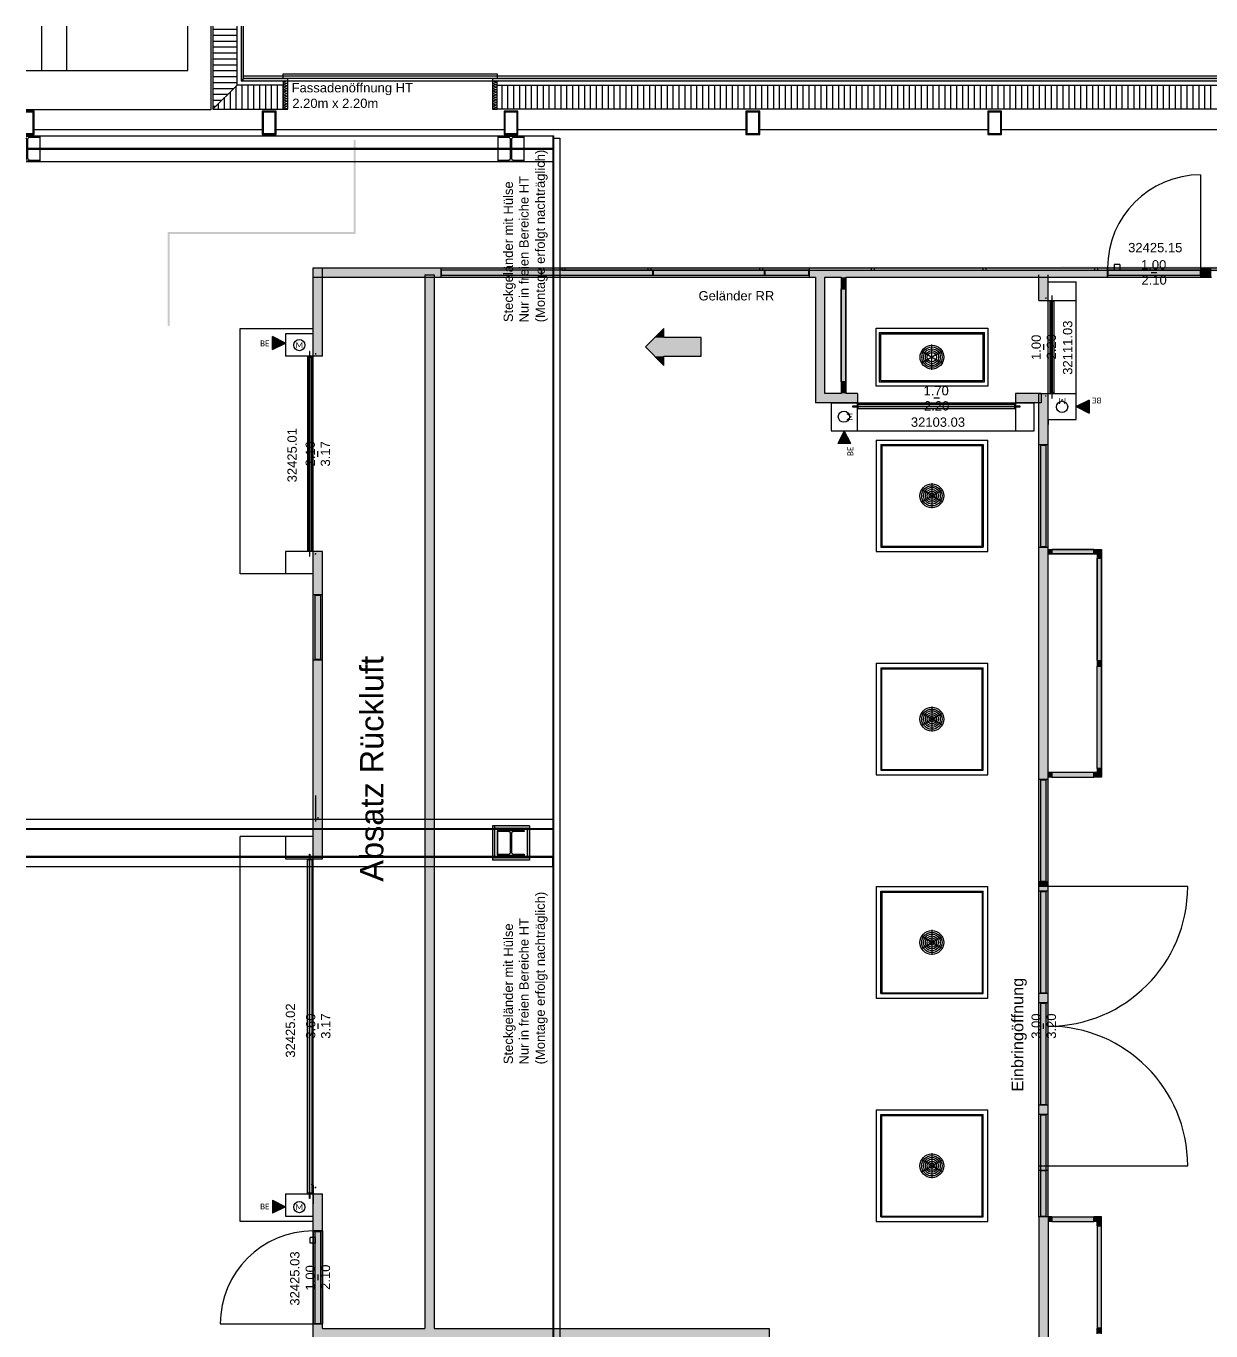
# Model space of a CAD drawing. Header units: inches. Extents: x 0 to 54693, y 0 to 31146.
# Drawn here: x 8565 to 21302, y 17123 to 31146 of the extents above; entities that cross this region are included whole.
import ezdxf
from ezdxf.lldxf.tags import DXFTag

# ---------------------------------------------------------------- set-up
doc = ezdxf.new("R2010")
doc.units = ezdxf.units.IN
doc.header["$MEASUREMENT"] = 0
doc.layers.add('Added', color=3, linetype='Continuous')
doc.styles.add('MtXpl_Calibri', font='calibri.ttf')
doc.styles.get("Standard").update_dxf_attribs({"font": 'arial.ttf'})
tags = doc.linetypes.add('1070_00_1200$0$SP2', pattern=[0.9, 0.4, -0.2, 0.1, -0.2]).pattern_tags.tags
tags[10:11] = [DXFTag(74, 4), DXFTag(75, 0), DXFTag(340, '0'), DXFTag(46, 1.0), DXFTag(50, 0.0), DXFTag(44, 0.0), DXFTag(45, 0.0)]
tags[8:9] = [DXFTag(74, 4), DXFTag(75, 0), DXFTag(340, '0'), DXFTag(46, 1.0), DXFTag(50, 0.0), DXFTag(44, 0.0), DXFTag(45, 0.0)]
tags[6:7] = [DXFTag(74, 4), DXFTag(75, 0), DXFTag(340, '0'), DXFTag(46, 1.0), DXFTag(50, 0.0), DXFTag(44, 0.0), DXFTag(45, 0.0)]
tags[4:5] = [DXFTag(74, 4), DXFTag(75, 0), DXFTag(340, '0'), DXFTag(46, 1.0), DXFTag(50, 0.0), DXFTag(44, 0.0), DXFTag(45, 0.0)]
tags = doc.linetypes.add('1070_00_1200$0$SP4', pattern=[1.5, 0.4, -0.2, 0.4, -0.2, 0.1, -0.2]).pattern_tags.tags
tags[14:15] = [DXFTag(74, 4), DXFTag(75, 0), DXFTag(340, '0'), DXFTag(46, 1.0), DXFTag(50, 0.0), DXFTag(44, 0.0), DXFTag(45, 0.0)]
tags[12:13] = [DXFTag(74, 4), DXFTag(75, 0), DXFTag(340, '0'), DXFTag(46, 1.0), DXFTag(50, 0.0), DXFTag(44, 0.0), DXFTag(45, 0.0)]
tags[10:11] = [DXFTag(74, 4), DXFTag(75, 0), DXFTag(340, '0'), DXFTag(46, 1.0), DXFTag(50, 0.0), DXFTag(44, 0.0), DXFTag(45, 0.0)]
tags[8:9] = [DXFTag(74, 4), DXFTag(75, 0), DXFTag(340, '0'), DXFTag(46, 1.0), DXFTag(50, 0.0), DXFTag(44, 0.0), DXFTag(45, 0.0)]
tags[6:7] = [DXFTag(74, 4), DXFTag(75, 0), DXFTag(340, '0'), DXFTag(46, 1.0), DXFTag(50, 0.0), DXFTag(44, 0.0), DXFTag(45, 0.0)]
tags[4:5] = [DXFTag(74, 4), DXFTag(75, 0), DXFTag(340, '0'), DXFTag(46, 1.0), DXFTag(50, 0.0), DXFTag(44, 0.0), DXFTag(45, 0.0)]
tags = doc.linetypes.add('fein_strichliert', pattern=[4, 1, -2, 1]).pattern_tags.tags
tags[8:9] = [DXFTag(74, 4), DXFTag(75, 0), DXFTag(340, '0'), DXFTag(46, 0.0), DXFTag(50, 0.0), DXFTag(44, 0.0), DXFTag(45, 0.0)]
tags[6:7] = [DXFTag(74, 4), DXFTag(75, 0), DXFTag(340, '0'), DXFTag(46, 0.0), DXFTag(50, 0.0), DXFTag(44, 0.0), DXFTag(45, 0.0)]
tags[4:5] = [DXFTag(74, 4), DXFTag(75, 0), DXFTag(340, '0'), DXFTag(46, 0.0), DXFTag(50, 0.0), DXFTag(44, 0.0), DXFTag(45, 0.0)]
tags = doc.linetypes.add('fein_strichliert-A04HDE1766', pattern=[4, 1, -2, 1]).pattern_tags.tags
tags[8:9] = [DXFTag(74, 4), DXFTag(75, 0), DXFTag(340, '0'), DXFTag(46, 0.0), DXFTag(50, 0.0), DXFTag(44, 0.0), DXFTag(45, 0.0)]
tags[6:7] = [DXFTag(74, 4), DXFTag(75, 0), DXFTag(340, '0'), DXFTag(46, 0.0), DXFTag(50, 0.0), DXFTag(44, 0.0), DXFTag(45, 0.0)]
tags[4:5] = [DXFTag(74, 4), DXFTag(75, 0), DXFTag(340, '0'), DXFTag(46, 0.0), DXFTag(50, 0.0), DXFTag(44, 0.0), DXFTag(45, 0.0)]

msp = doc.modelspace()

# ---------------------------------------------------------------- linework, layer by layer
at = {"layer": 'Added', "linetype": 'Continuous', "lineweight": -2, "ltscale": 0.18}
for p, q in [((8733, 30668), (8733, 31146)), ((9003, 30668), (9003, 31146)), ((10303, 30668), (10303, 31146)), ((10553, 31146), (10553, 30248)), ((10573, 31146), (10573, 30253)), ((10833, 30513), (10833, 31146)), ((10878, 31146), (10878, 30558)), ((10903, 30583), (10903, 31146)), ((10573, 31112), (10833, 31112)), ((10573, 31049), (10833, 31049)), ((10573, 30985), (10833, 30985)), ((10573, 30922), (10833, 30922)), ((10573, 30858), (10833, 30858)), ((10573, 30795), (10833, 30795)), ((10573, 30731), (10833, 30731)), ((8565, 30668), (10303, 30668)), ((10573, 30668), (10833, 30668)), ((10573, 30604), (10833, 30604)), ((10903, 30583), (10878, 30558)), ((11378, 30583), (10903, 30583)), ((11328, 30583), (11328, 30633)), ((11328, 30633), (13628, 30633)), ((13628, 30583), (11328, 30583)), ((11378, 30253), (11378, 30583)), ((11378, 30558), (11378, 30583)), ((13578, 30583), (13578, 30253)), ((53193, 30583), (13578, 30583)), ((13578, 30583), (13578, 30558)), ((13628, 30633), (13628, 30583)), ((10573, 30541), (10833, 30541)), ((10833, 30513), (10573, 30253)), ((10573, 30477), (10797, 30477)), ((10761, 30253), (10761, 30441)), ((10824, 30253), (10824, 30504)), ((11328, 30513), (10833, 30513)), ((10878, 30558), (53168, 30558)), ((10888, 30253), (10888, 30513)), ((10951, 30253), (10951, 30513)), ((11015, 30253), (11015, 30513)), ((11078, 30253), (11078, 30513)), ((11142, 30253), (11142, 30513)), ((11205, 30253), (11205, 30513)), ((11269, 30253), (11269, 30513)), ((11378, 30558), (11328, 30545)), ((11328, 30558), (11328, 30253)), ((11328, 30545), (11378, 30531)), ((11378, 30531), (11328, 30517)), ((11328, 30517), (11378, 30504)), ((11328, 30253), (11328, 30513)), ((11378, 30504), (11328, 30490)), ((11328, 30490), (11378, 30476)), ((11378, 30476), (11328, 30462)), ((11328, 30462), (11378, 30449)), ((11378, 30449), (11328, 30435)), ((11328, 30435), (11378, 30421)), ((13578, 30558), (13628, 30545)), ((13628, 30545), (13578, 30531)), ((13578, 30531), (13628, 30517)), ((13628, 30517), (13578, 30504)), ((13578, 30504), (13628, 30490)), ((13628, 30490), (13578, 30476)), ((13578, 30476), (13628, 30462)), ((13628, 30462), (13578, 30449)), ((13578, 30449), (13628, 30435)), ((13628, 30435), (13578, 30421)), ((13628, 30253), (13628, 30558)), ((13628, 30253), (13628, 30513)), ((13628, 30513), (53123, 30513)), ((13682, 30253), (13682, 30513)), ((13745, 30253), (13745, 30513)), ((13809, 30253), (13809, 30513)), ((13872, 30253), (13872, 30513)), ((13936, 30253), (13936, 30513)), ((13999, 30253), (13999, 30513)), ((14063, 30253), (14063, 30513)), ((14126, 30253), (14126, 30513)), ((14190, 30253), (14190, 30513)), ((14253, 30253), (14253, 30513)), ((14317, 30253), (14317, 30513)), ((14380, 30253), (14380, 30513)), ((14444, 30253), (14444, 30513)), ((14507, 30253), (14507, 30513)), ((14571, 30253), (14571, 30513)), ((14634, 30253), (14634, 30513)), ((14698, 30253), (14698, 30513)), ((14761, 30253), (14761, 30513)), ((14825, 30253), (14825, 30513)), ((14888, 30253), (14888, 30513)), ((14952, 30253), (14952, 30513)), ((15015, 30253), (15015, 30513)), ((15079, 30253), (15079, 30513)), ((15142, 30253), (15142, 30513)), ((15206, 30253), (15206, 30513)), ((15269, 30253), (15269, 30513)), ((15333, 30253), (15333, 30513)), ((15396, 30253), (15396, 30513)), ((15460, 30253), (15460, 30513)), ((15523, 30253), (15523, 30513)), ((15587, 30253), (15587, 30513)), ((15650, 30253), (15650, 30513)), ((15714, 30253), (15714, 30513)), ((15777, 30253), (15777, 30513)), ((15841, 30253), (15841, 30513)), ((15904, 30253), (15904, 30513)), ((15968, 30253), (15968, 30513)), ((16031, 30253), (16031, 30513)), ((16095, 30253), (16095, 30513)), ((16158, 30253), (16158, 30513)), ((16222, 30253), (16222, 30513)), ((16285, 30253), (16285, 30513)), ((16349, 30253), (16349, 30513)), ((16412, 30253), (16412, 30513)), ((16476, 30253), (16476, 30513)), ((16539, 30253), (16539, 30513)), ((16603, 30253), (16603, 30513)), ((16666, 30253), (16666, 30513)), ((16730, 30253), (16730, 30513)), ((16793, 30253), (16793, 30513)), ((16857, 30253), (16857, 30513)), ((16920, 30253), (16920, 30513)), ((16984, 30253), (16984, 30513)), ((17047, 30253), (17047, 30513)), ((17111, 30253), (17111, 30513)), ((17174, 30253), (17174, 30513)), ((17238, 30253), (17238, 30513)), ((17301, 30253), (17301, 30513)), ((17365, 30253), (17365, 30513)), ((17428, 30253), (17428, 30513)), ((17492, 30253), (17492, 30513)), ((17555, 30253), (17555, 30513)), ((17619, 30253), (17619, 30513)), ((17682, 30253), (17682, 30513)), ((17746, 30253), (17746, 30513)), ((17809, 30253), (17809, 30513)), ((17873, 30253), (17873, 30513)), ((17936, 30253), (17936, 30513)), ((18000, 30253), (18000, 30513)), ((18063, 30253), (18063, 30513)), ((18127, 30253), (18127, 30513)), ((18190, 30253), (18190, 30513)), ((18254, 30253), (18254, 30513)), ((18317, 30253), (18317, 30513)), ((18381, 30253), (18381, 30513)), ((18444, 30253), (18444, 30513)), ((18508, 30253), (18508, 30513)), ((18571, 30253), (18571, 30513)), ((18635, 30253), (18635, 30513)), ((18698, 30253), (18698, 30513)), ((18762, 30253), (18762, 30513)), ((18825, 30253), (18825, 30513)), ((18889, 30253), (18889, 30513)), ((18952, 30253), (18952, 30513)), ((19016, 30253), (19016, 30513)), ((19079, 30253), (19079, 30513)), ((19143, 30253), (19143, 30513)), ((19206, 30253), (19206, 30513)), ((19270, 30253), (19270, 30513)), ((19333, 30253), (19333, 30513)), ((19397, 30253), (19397, 30513)), ((19460, 30253), (19460, 30513)), ((19524, 30253), (19524, 30513)), ((19587, 30253), (19587, 30513)), ((19651, 30253), (19651, 30513)), ((19714, 30253), (19714, 30513)), ((19778, 30253), (19778, 30513)), ((19841, 30253), (19841, 30513)), ((19905, 30253), (19905, 30513)), ((19968, 30253), (19968, 30513)), ((20032, 30253), (20032, 30513)), ((20095, 30253), (20095, 30513)), ((20159, 30253), (20159, 30513)), ((20222, 30253), (20222, 30513)), ((20286, 30253), (20286, 30513)), ((20349, 30253), (20349, 30513)), ((20413, 30253), (20413, 30513)), ((20476, 30253), (20476, 30513)), ((20540, 30253), (20540, 30513)), ((20603, 30253), (20603, 30513)), ((20667, 30253), (20667, 30513)), ((20730, 30253), (20730, 30513)), ((20794, 30253), (20794, 30513)), ((20857, 30253), (20857, 30513)), ((20921, 30253), (20921, 30513)), ((20984, 30253), (20984, 30513)), ((21048, 30253), (21048, 30513)), ((21111, 30253), (21111, 30513)), ((21175, 30253), (21175, 30513)), ((21238, 30253), (21238, 30513)), ((21302, 30253), (21302, 30513)), ((10573, 30414), (10734, 30414)), ((10573, 30350), (10670, 30350)), ((10634, 30253), (10634, 30314)), ((10697, 30253), (10697, 30377)), ((11378, 30421), (11328, 30408)), ((11328, 30408), (11378, 30394)), ((11378, 30394), (11328, 30380)), ((11328, 30380), (11378, 30367)), ((11378, 30367), (11328, 30353)), ((11328, 30353), (11378, 30339)), ((11378, 30339), (11328, 30326)), ((11328, 30326), (11378, 30312)), ((11378, 30312), (11328, 30298)), ((11328, 30298), (11378, 30285)), ((13578, 30421), (13628, 30408)), ((13628, 30408), (13578, 30394)), ((13578, 30394), (13628, 30380)), ((13628, 30380), (13578, 30367)), ((13578, 30367), (13628, 30353)), ((13628, 30353), (13578, 30339)), ((13578, 30339), (13628, 30326)), ((13628, 30326), (13578, 30312)), ((13578, 30312), (13628, 30298)), ((13628, 30298), (13578, 30285)), ((10553, 30248), (8565, 30248)), ((8653, 30233), (8565, 30233)), ((8643, 30223), (8565, 30223)), ((8643, 29993), (8643, 30223)), ((8653, 29983), (8653, 30233)), ((10573, 30287), (10607, 30287)), ((10573, 30253), (11328, 30253)), ((11253, 30233), (11103, 30233)), ((11103, 30233), (11103, 29983)), ((11243, 30223), (11113, 30223)), ((11113, 30223), (11113, 29993)), ((11243, 29993), (11243, 30223)), ((11253, 29983), (11253, 30233)), ((11378, 30285), (11328, 30271)), ((11328, 30271), (11378, 30257)), ((11328, 30253), (11378, 30253)), ((11378, 30257), (11364, 30253)), ((13578, 30285), (13628, 30271)), ((13628, 30271), (13578, 30257)), ((13578, 30253), (13628, 30253)), ((52863, 30253), (13628, 30253)), ((13853, 30233), (13703, 30233)), ((13703, 30233), (13703, 29983)), ((13843, 30223), (13713, 30223)), ((13713, 30223), (13713, 29993)), ((13843, 29993), (13843, 30223)), ((13853, 29983), (13853, 30233)), ((16453, 30233), (16303, 30233)), ((16303, 30233), (16303, 29983)), ((16443, 30223), (16313, 30223)), ((16313, 30223), (16313, 29993)), ((16443, 29993), (16443, 30223)), ((16453, 29983), (16453, 30233)), ((19053, 30233), (18903, 30233)), ((18903, 30233), (18903, 29983)), ((19043, 30223), (18913, 30223)), ((18913, 30223), (18913, 29993)), ((19043, 29993), (19043, 30223)), ((19053, 29983), (19053, 30233)), ((11103, 30033), (8653, 30033)), ((13703, 30033), (11253, 30033)), ((16303, 30033), (13853, 30033)), ((18903, 30033), (16453, 30033)), ((21503, 30033), (19053, 30033)), ((8565, 29993), (8643, 29993)), ((8565, 29983), (8653, 29983)), ((8565, 29968), (14238, 29968)), ((8565, 29963), (8718, 29963)), ((8574, 29730), (8574, 29926)), ((8582, 29926), (8582, 29730)), ((8718, 29950), (8606, 29950)), ((8718, 29693), (8718, 29963)), ((11103, 29983), (11253, 29983)), ((11113, 29993), (11243, 29993)), ((13638, 29963), (13638, 29693)), ((13638, 29963), (13918, 29963)), ((13750, 29950), (13638, 29950)), ((13703, 29983), (13853, 29983)), ((13713, 29993), (13843, 29993)), ((13774, 29730), (13774, 29926)), ((13782, 29926), (13782, 29730)), ((13918, 29950), (13806, 29950)), ((13918, 29693), (13918, 29963)), ((14228, 29968), (14228, 2441)), ((14238, 2441), (14238, 29968)), ((14238, 29943), (14303, 29943)), ((14238, 3793), (14238, 29943)), ((14303, 29943), (14303, 3793)), ((16303, 29983), (16453, 29983)), ((16313, 29993), (16443, 29993)), ((18903, 29983), (19053, 29983)), ((18913, 29993), (19043, 29993)), ((8565, 29833), (14228, 29833)), ((8565, 29823), (14228, 29823)), ((8718, 29693), (8565, 29693)), ((14228, 29688), (8565, 29688)), ((8606, 29706), (8718, 29706)), ((13638, 29706), (13750, 29706)), ((13638, 29693), (13918, 29693)), ((13806, 29706), (13918, 29706)), ((21191, 29548), (21191, 28448)), ((11653, 28548), (13023, 28548)), ((11653, 27598), (11653, 28548)), ((11753, 27598), (11753, 28548)), ((12853, 28473), (12953, 28473)), ((12853, 28473), (12853, 17148)), ((12953, 28473), (12953, 17148)), ((13023, 28548), (16983, 28548)), ((13023, 28548), (13023, 28448)), ((13023, 28528), (16983, 28528)), ((13023, 28468), (16983, 28468)), ((13028, 28528), (13028, 28468)), ((14101, 28528), (14101, 28468)), ((14106, 28528), (14106, 28468)), ((15301, 28528), (15301, 28468)), ((15306, 28528), (15306, 28468)), ((16501, 28528), (16501, 28468)), ((16506, 28528), (16506, 28468)), ((16978, 28528), (16978, 28468)), ((16983, 28548), (20191, 28548)), ((16983, 28548), (16983, 28448)), ((19453, 28198), (19453, 28473)), ((19553, 28198), (19553, 28473)), ((20191, 28448), (20191, 28548)), ((20191, 28548), (21191, 28548)), ((20191, 28548), (20191, 28448)), ((20191, 28528), (21191, 28528)), ((20191, 28468), (21191, 28468)), ((20196, 28528), (20196, 28468)), ((20323, 28583), (20263, 28583)), ((20263, 28583), (20263, 28523)), ((20323, 28523), (20263, 28523)), ((20323, 28583), (20323, 28523)), ((21186, 28528), (21186, 28468)), ((21191, 28548), (21308, 28548)), ((21191, 28548), (21191, 28448)), ((11653, 28448), (13023, 28448)), ((13023, 28448), (16983, 28448)), ((16983, 28448), (17053, 28448)), ((17053, 28448), (17053, 27098)), ((17153, 27198), (17153, 28448)), ((17153, 28448), (17328, 28448)), ((17328, 28448), (17328, 28322)), ((17378, 28448), (20191, 28448)), ((17378, 28448), (17378, 28322)), ((19553, 28398), (19853, 28398)), ((19553, 26916), (19553, 28398)), ((19853, 26918), (19853, 28398)), ((20191, 28448), (21191, 28448)), ((21191, 28448), (21308, 28448)), ((17378, 28322), (17328, 28322)), ((17328, 28322), (17328, 27322)), ((17328, 28322), (17378, 28322)), ((17328, 27323), (17328, 28322)), ((17378, 28322), (17378, 27322)), ((17378, 27322), (17378, 28322)), ((19453, 28198), (19553, 28198)), ((19523, 28223), (19533, 28223)), ((19528, 28228), (19528, 28218)), ((19553, 28198), (19853, 28198)), ((19587, 28188), (19568, 28188)), ((19570, 28193), (19588, 28193)), ((19570, 28193), (19570, 27203)), ((19596, 28248), (19591, 28248)), ((19591, 28248), (19591, 28196)), ((19596, 28196), (19596, 28248)), ((19599, 28193), (19616, 28193)), ((19618, 28188), (19599, 28188)), ((19616, 27203), (19616, 28193)), ((19589, 27210), (19589, 28186)), ((19597, 28186), (19597, 27210)), ((10868, 25258), (10868, 27898)), ((10868, 27898), (11653, 27898)), ((11353, 27739), (11214, 27809)), ((11214, 27669), (11214, 27809)), ((11653, 27838), (11353, 27838)), ((11353, 27838), (11353, 27598)), ((11653, 25258), (11653, 27898)), ((11214, 27669), (11353, 27739)), ((11616, 27648), (11611, 27648)), ((11611, 27648), (11611, 27596)), ((11616, 27596), (11616, 27648)), ((11678, 27628), (11678, 27618)), ((19503, 27728), (19503, 27668)), ((11653, 27598), (11353, 27598)), ((11588, 27588), (11607, 27588)), ((11590, 27593), (11590, 25503)), ((11590, 27593), (11608, 27593)), ((11609, 25510), (11609, 27586)), ((11617, 27586), (11617, 25510)), ((11619, 27593), (11636, 27593)), ((11619, 27588), (11638, 27588)), ((11636, 25503), (11636, 27593)), ((11753, 27598), (11653, 27598)), ((11683, 27623), (11673, 27623)), ((17328, 27323), (17378, 27323)), ((17328, 27322), (17328, 27198)), ((17378, 27322), (17328, 27322)), ((17378, 27322), (17378, 27198)), ((19587, 27208), (19568, 27208)), ((19618, 27208), (19599, 27208)), ((17503, 27098), (17053, 27098)), ((17328, 27198), (17153, 27198)), ((17221, 27098), (19403, 27098)), ((17221, 27098), (17221, 26798)), ((17503, 27198), (17378, 27198)), ((17501, 27098), (17501, 26798)), ((17503, 27198), (17503, 27098)), ((17506, 27064), (17506, 27081)), ((19198, 27081), (17506, 27081)), ((17511, 27064), (17511, 27083)), ((18383, 27148), (18323, 27148)), ((19193, 27064), (19193, 27083)), ((19198, 27081), (19198, 27064)), ((19478, 27198), (19203, 27198)), ((19203, 27198), (19203, 27098)), ((19478, 27098), (19203, 27098)), ((19203, 27098), (19203, 26798)), ((19401, 26798), (19401, 27098)), ((19453, 26648), (19453, 27198)), ((19453, 27198), (19553, 27198)), ((19478, 27198), (19478, 27098)), ((19523, 27173), (19533, 27173)), ((19528, 27168), (19528, 27178)), ((19553, 26648), (19553, 27198)), ((19553, 27198), (19853, 27198)), ((19588, 27203), (19570, 27203)), ((19591, 27200), (19591, 27148)), ((19591, 27148), (19596, 27148)), ((19596, 27148), (19596, 27200)), ((19616, 27203), (19599, 27203)), ((19993, 27127), (19853, 27057)), ((19993, 27127), (19993, 26987)), ((17503, 27061), (17451, 27061)), ((17451, 27061), (17451, 27056)), ((17451, 27056), (17503, 27056)), ((17506, 27035), (17506, 27053)), ((17506, 27035), (19198, 27035)), ((17511, 27033), (17511, 27052)), ((17513, 27062), (19191, 27062)), ((19191, 27054), (17513, 27054)), ((19193, 27033), (19193, 27052)), ((19198, 27053), (19198, 27035)), ((19253, 27061), (19201, 27061)), ((19201, 27056), (19253, 27056)), ((19253, 27056), (19253, 27061)), ((19853, 27057), (19993, 26987)), ((17221, 26798), (19401, 26798)), ((17360, 26798), (17290, 26659)), ((17430, 26659), (17360, 26798)), ((19553, 26918), (19853, 26918)), ((17430, 26659), (17290, 26659)), ((19453, 25548), (19453, 26648)), ((19453, 26648), (19553, 26648)), ((19473, 25548), (19473, 26648)), ((19533, 25548), (19533, 26648)), ((19553, 25548), (19553, 26648)), ((11703, 26518), (11703, 26578)), ((19473, 26643), (19533, 26643)), ((19453, 23048), (19453, 25548)), ((19453, 25548), (19553, 25548)), ((19473, 25553), (19533, 25553)), ((19553, 23048), (19553, 25548)), ((19553, 25523), (19593, 25523)), ((19593, 25523), (19593, 25473)), ((19593, 25523), (20043, 25523)), ((20043, 25523), (19593, 25523)), ((19594, 25473), (19594, 25523)), ((20043, 25523), (20128, 25523)), ((20043, 25523), (20043, 25473)), ((20043, 25473), (20043, 25523)), ((20128, 25523), (20128, 25428)), ((11653, 25498), (11353, 25498)), ((11353, 25498), (11353, 25258)), ((11588, 25508), (11607, 25508)), ((11608, 25503), (11590, 25503)), ((11611, 25500), (11611, 25448)), ((11611, 25448), (11616, 25448)), ((11616, 25448), (11616, 25500)), ((11619, 25508), (11638, 25508)), ((11636, 25503), (11619, 25503)), ((11653, 25033), (11653, 25498)), ((11753, 25498), (11653, 25498)), ((11683, 25473), (11673, 25473)), ((11678, 25468), (11678, 25478)), ((11753, 25033), (11753, 25498)), ((19553, 25473), (19593, 25473)), ((20043, 25473), (19593, 25473)), ((19594, 25473), (20043, 25473)), ((20043, 25473), (20078, 25473)), ((20078, 25473), (20078, 25428)), ((20078, 25428), (20078, 24328)), ((20078, 25428), (20128, 25428)), ((20078, 25428), (20128, 25428)), ((20078, 24329), (20078, 25428)), ((20128, 24328), (20128, 25428)), ((20128, 25428), (20128, 24328)), ((11653, 25258), (10868, 25258)), ((11653, 24333), (11653, 25033)), ((11753, 25033), (11653, 25033)), ((11673, 24333), (11673, 25033)), ((11733, 25028), (11673, 25028)), ((11733, 24333), (11733, 25033)), ((11753, 24333), (11753, 25033)), ((11653, 22198), (11653, 24333)), ((11753, 24333), (11653, 24333)), ((11733, 24338), (11673, 24338)), ((11753, 22198), (11753, 24333)), ((20078, 24329), (20128, 24329)), ((20078, 24328), (20078, 24268)), ((20078, 24328), (20128, 24328)), ((20128, 24268), (20078, 24268)), ((20078, 23168), (20078, 24268)), ((20078, 24268), (20128, 24268)), ((20078, 23169), (20078, 24268)), ((20128, 24328), (20128, 24268)), ((20128, 23168), (20128, 24268)), ((20128, 24268), (20128, 23168)), ((20078, 23169), (20128, 23169)), ((20078, 23168), (20078, 23123)), ((20128, 23168), (20078, 23168)), ((20128, 23168), (20128, 23073)), ((19453, 21948), (19453, 23048)), ((19553, 23048), (19453, 23048)), ((19453, 21948), (19453, 23048)), ((19553, 23048), (19453, 23048)), ((19473, 21948), (19473, 23048)), ((19473, 21948), (19473, 23048)), ((19533, 23043), (19473, 23043)), ((19533, 23043), (19473, 23043)), ((19533, 21948), (19533, 23048)), ((19533, 21948), (19533, 23048)), ((19593, 23123), (19553, 23123)), ((19593, 23073), (19553, 23073)), ((19553, 21948), (19553, 23048)), ((19553, 21948), (19553, 23048)), ((19593, 23123), (19593, 23073)), ((20043, 23123), (19593, 23123)), ((19593, 23073), (20043, 23073)), ((19593, 23073), (20043, 23073)), ((19594, 23123), (19594, 23073)), ((20043, 23123), (19594, 23123)), ((20078, 23123), (20043, 23123)), ((20043, 23073), (20043, 23123)), ((20043, 23123), (20043, 23073)), ((20128, 23073), (20043, 23073)), ((11678, 22876), (11678, 22598)), ((8565, 22623), (14228, 22623)), ((11708, 22636), (11698, 22636)), ((11703, 22641), (11703, 22631)), ((14228, 22623), (14228, 22513)), ((8565, 22523), (14228, 22523)), ((14228, 22513), (8565, 22513)), ((10868, 18298), (10868, 22438)), ((11653, 22438), (10868, 22438)), ((11353, 22438), (11353, 22198)), ((11653, 18298), (11653, 22438)), ((13578, 22553), (13578, 22183)), ((13978, 22553), (13578, 22553)), ((13603, 22208), (13603, 22553)), ((13603, 22528), (13978, 22528)), ((13638, 22498), (13628, 22498)), ((13628, 22498), (13628, 22238)), ((13638, 22233), (13638, 22503)), ((13638, 22503), (13918, 22503)), ((13750, 22490), (13638, 22490)), ((13774, 22270), (13774, 22466)), ((13782, 22466), (13782, 22270)), ((13918, 22490), (13806, 22490)), ((13918, 22503), (13918, 22490)), ((13953, 22528), (13953, 22208)), ((13978, 22553), (13978, 22183)), ((14228, 22223), (8565, 22223)), ((8565, 22213), (14228, 22213)), ((11353, 22198), (11653, 22198)), ((11588, 22188), (11607, 22188)), ((11608, 22193), (11590, 22193)), ((11590, 18603), (11590, 22193)), ((11609, 22186), (11609, 18610)), ((11611, 22248), (11616, 22248)), ((11611, 22196), (11611, 22248)), ((11616, 22248), (11616, 22196)), ((11617, 18610), (11617, 22186)), ((11636, 22193), (11619, 22193)), ((11619, 22188), (11638, 22188)), ((11636, 22193), (11636, 18603)), ((11653, 22198), (11753, 22198)), ((13978, 22208), (13578, 22208)), ((13978, 22183), (13578, 22183)), ((13628, 22238), (13638, 22238)), ((13638, 22246), (13750, 22246)), ((13918, 22233), (13638, 22233)), ((13806, 22246), (13918, 22246)), ((13918, 22246), (13918, 22233)), ((14228, 22113), (14228, 22223)), ((8565, 22113), (14228, 22113)), ((10868, 18811), (10868, 22011)), ((19453, 21898), (19453, 21948)), ((19553, 21948), (19453, 21948)), ((19553, 21948), (19453, 21948)), ((21053, 21898), (19453, 21898)), ((19533, 21953), (19473, 21953)), ((19533, 21953), (19473, 21953)), ((19553, 21898), (19553, 21948)), ((19453, 20748), (19453, 21848)), ((19553, 21848), (19453, 21848)), ((19473, 20748), (19473, 21848)), ((19533, 21843), (19473, 21843)), ((19533, 20748), (19533, 21848)), ((19553, 20748), (19553, 21848)), ((19553, 20748), (19453, 20748)), ((19453, 19548), (19453, 20648)), ((19553, 20648), (19453, 20648)), ((19533, 20753), (19473, 20753)), ((19473, 19548), (19473, 20648)), ((19533, 20643), (19473, 20643)), ((19533, 19548), (19533, 20648)), ((19553, 19548), (19553, 20648)), ((11703, 20428), (11703, 20368)), ((19553, 19548), (19453, 19548)), ((19533, 19553), (19473, 19553)), ((19453, 18348), (19453, 19448)), ((19553, 19448), (19453, 19448)), ((19473, 18348), (19473, 19448)), ((19533, 19443), (19473, 19443)), ((19533, 18348), (19533, 19448)), ((19553, 18348), (19553, 19448)), ((19453, 18898), (21053, 18898)), ((19453, 18348), (19453, 18848)), ((19553, 18848), (19453, 18848)), ((19473, 18348), (19473, 18848)), ((19533, 18843), (19473, 18843)), ((19533, 18348), (19533, 18848)), ((19553, 18348), (19553, 18848)), ((11636, 18694), (11636, 18699)), ((11653, 18689), (11653, 18489)), ((11683, 18664), (11673, 18664)), ((11678, 18659), (11678, 18669)), ((11214, 18527), (11214, 18387)), ((11214, 18527), (11353, 18457)), ((11353, 18598), (11653, 18598)), ((11353, 18598), (11353, 18358)), ((11588, 18608), (11607, 18608)), ((11590, 18603), (11608, 18603)), ((11611, 18548), (11611, 18600)), ((11616, 18548), (11611, 18548)), ((11616, 18600), (11616, 18548)), ((11619, 18608), (11638, 18608)), ((11619, 18603), (11636, 18603)), ((11653, 18198), (11653, 18598)), ((11653, 18598), (11753, 18598)), ((11753, 18198), (11753, 18598)), ((11353, 18457), (11214, 18387)), ((11653, 18298), (10868, 18298)), ((11353, 18358), (11653, 18358)), ((19553, 18348), (19453, 18348)), ((19553, 18348), (19453, 18348)), ((19453, 18348), (19453, 13448)), ((19533, 18353), (19473, 18353)), ((19533, 18353), (19473, 18353)), ((19553, 18348), (19553, 13448)), ((19593, 18348), (19553, 18348)), ((19593, 18298), (19553, 18298)), ((19593, 18348), (19593, 18298)), ((19593, 18348), (20043, 18348)), ((19593, 18348), (20043, 18348)), ((19593, 18298), (20043, 18298)), ((19594, 18298), (19594, 18348)), ((19594, 18298), (20043, 18298)), ((20128, 18348), (20043, 18348)), ((20043, 18348), (20043, 18298)), ((20043, 18298), (20043, 18348)), ((20078, 18298), (20043, 18298)), ((20078, 18253), (20078, 18298)), ((20078, 18253), (20128, 18253)), ((20078, 18253), (20078, 17153)), ((20078, 18253), (20128, 18253)), ((20078, 18253), (20078, 17154)), ((20128, 18253), (20128, 18348)), ((20128, 17153), (20128, 18253)), ((20128, 17153), (20128, 18253)), ((11618, 18066), (11618, 18126)), ((11678, 18126), (11618, 18126)), ((11753, 18198), (11653, 18198)), ((11653, 17198), (11653, 18198)), ((11653, 18198), (11753, 18198)), ((11673, 17198), (11673, 18198)), ((11673, 18193), (11733, 18193)), ((11678, 18066), (11678, 18126)), ((11733, 17198), (11733, 18198)), ((11753, 17198), (11753, 18198)), ((11678, 18066), (11618, 18066)), ((10653, 17198), (11753, 17198)), ((11653, 16411), (11653, 17198)), ((11653, 17198), (11753, 17198)), ((11673, 17203), (11733, 17203)), ((11753, 17148), (11753, 17198)), ((11753, 17148), (12853, 17148)), ((12953, 17148), (16553, 17148)), ((16553, 17148), (16553, 16986)), ((20078, 17154), (20128, 17154)), ((20078, 17093), (20078, 17153)), ((20128, 17153), (20078, 17153)), ((20128, 17093), (20128, 17153))]:
    msp.add_line(p, q, dxfattribs=at)
at = {"layer": 'Added', "linetype": '1070_00_1200$0$SP2', "lineweight": -2, "ltscale": 0.18}
for p, q in [((10903, 30613), (53223, 30613)), ((15423, 27898), (15223, 27698)), ((15423, 27798), (15423, 27898)), ((15823, 27798), (15423, 27798)), ((15823, 27598), (15823, 27798)), ((15223, 27698), (15423, 27498)), ((15423, 27498), (15423, 27598)), ((15423, 27598), (15823, 27598))]:
    msp.add_line(p, q, dxfattribs=at)
at = {"layer": 'Added', "linetype": 'fein_strichliert-A04HDE1766', "lineweight": -2, "ltscale": 0.18}
for p, q in [((14103, 28528), (14103, 28468)), ((15303, 28528), (15303, 28468)), ((16503, 28528), (16503, 28468)), ((16983, 28528), (16983, 28468)), ((20191, 28548), (21191, 28548)), ((20661, 28498), (20721, 28498)), ((21191, 28528), (21191, 28468)), ((20191, 28448), (21191, 28448)), ((19553, 26920), (19553, 26866)), ((19473, 26648), (19533, 26648)), ((11733, 25033), (11673, 25033)), ((19533, 23048), (19473, 23048)), ((19533, 23048), (19473, 23048)), ((19453, 18898), (19453, 21898)), ((19553, 18898), (19553, 21898)), ((19533, 21848), (19473, 21848)), ((19533, 20648), (19473, 20648)), ((19503, 20368), (19503, 20428)), ((19533, 19448), (19473, 19448)), ((19533, 18848), (19473, 18848)), ((11653, 18198), (11653, 17198)), ((11673, 18198), (11733, 18198)), ((11753, 18198), (11753, 17198)), ((11703, 17728), (11703, 17668))]:
    msp.add_line(p, q, dxfattribs=at)
at = {"layer": 'Added', "linetype": 'ByBlock', "lineweight": -2, "ltscale": 0.18}
for p, q in [((14328, 28518), (14328, 28548)), ((14328, 28548), (38083, 28548)), ((38083, 28518), (14328, 28518)), ((14358, 28548), (14358, 28518)), ((15253, 28518), (15253, 28548)), ((15283, 28548), (15283, 28518)), ((16453, 28518), (16453, 28548)), ((16483, 28548), (16483, 28518)), ((17653, 28518), (17653, 28548)), ((17683, 28548), (17683, 28518)), ((18853, 28518), (18853, 28548)), ((18883, 28548), (18883, 28518)), ((20053, 28518), (20053, 28548)), ((20083, 28548), (20083, 28518)), ((21253, 28518), (21253, 28548)), ((21283, 28548), (21283, 28518)), ((17737, 27854), (18869, 27854)), ((17737, 27854), (17737, 27322)), ((17753, 27838), (18853, 27838)), ((17753, 27338), (17753, 27838)), ((18853, 27338), (18853, 27838)), ((18869, 27322), (18869, 27854)), ((18422, 27656), (18187, 27521)), ((18187, 27656), (18421, 27521)), ((18304, 27453), (18304, 27723)), ((17737, 27322), (18869, 27322)), ((17753, 27338), (18853, 27338)), ((17753, 26648), (18853, 26648)), ((17753, 26648), (17753, 25548)), ((18853, 26648), (18853, 25548)), ((17763, 26638), (18843, 26638)), ((17763, 26638), (17763, 25558)), ((18843, 25558), (18843, 26638)), ((18304, 26234), (18304, 25964)), ((18186, 26031), (18420, 26166)), ((18421, 26031), (18186, 26166)), ((17753, 25548), (18853, 25548)), ((17763, 25558), (18843, 25558)), ((17753, 24248), (18853, 24248)), ((17753, 24248), (17753, 23148)), ((17763, 24238), (18843, 24238)), ((17763, 23158), (17763, 24238)), ((18843, 23158), (18843, 24238)), ((18853, 23148), (18853, 24248)), ((18186, 23631), (18420, 23766)), ((18421, 23631), (18186, 23766)), ((18304, 23834), (18304, 23564)), ((17753, 23148), (18853, 23148)), ((17763, 23158), (18843, 23158)), ((17753, 21848), (18853, 21848)), ((17753, 20748), (17753, 21848)), ((17763, 21838), (18843, 21838)), ((17763, 21838), (17763, 20758)), ((18843, 21838), (18843, 20758)), ((18853, 20748), (18853, 21848)), ((18186, 21231), (18420, 21366)), ((18421, 21231), (18186, 21366)), ((18304, 21434), (18304, 21164)), ((17763, 20758), (18843, 20758)), ((17753, 20748), (18853, 20748)), ((17753, 19448), (18853, 19448)), ((17753, 18348), (17753, 19448)), ((17763, 19438), (18843, 19438)), ((17763, 18358), (17763, 19438)), ((18843, 18358), (18843, 19438)), ((18853, 18348), (18853, 19448)), ((18186, 18831), (18420, 18966)), ((18421, 18831), (18186, 18966)), ((18304, 19034), (18304, 18764)), ((17753, 18348), (18853, 18348)), ((17763, 18358), (18843, 18358))]:
    msp.add_line(p, q, dxfattribs=at)
at = {"layer": 'Added', "linetype": 'fein_strichliert', "lineweight": -2, "ltscale": 0.18}
for p, q in [((17703, 27278), (17703, 27899)), ((17703, 27899), (18903, 27899)), ((18903, 27899), (18903, 27278)), ((18903, 27278), (17703, 27278)), ((17703, 26698), (17703, 25498)), ((17703, 26698), (18903, 26698)), ((18903, 25498), (18903, 26698)), ((17703, 25498), (18903, 25498)), ((17703, 24298), (17703, 23098)), ((17703, 24298), (18903, 24298)), ((18903, 23098), (18903, 24298)), ((17703, 23098), (18903, 23098)), ((17703, 21898), (17703, 20698)), ((17703, 21898), (18903, 21898)), ((18903, 20698), (18903, 21898)), ((17703, 20698), (18903, 20698)), ((17703, 19498), (17703, 18298)), ((17703, 19498), (18903, 19498)), ((18903, 18298), (18903, 19498)), ((17703, 18298), (18903, 18298))]:
    msp.add_line(p, q, dxfattribs=at)
at = {"layer": 'Added', "linetype": 'Continuous', "lineweight": -2, "ltscale": 0.18}
for centre in [(11503, 27718), (19703, 27054), (17357, 26948), (11503, 18454)]:
    msp.add_circle(centre, 60, dxfattribs=at)
at = {"layer": 'Added', "linetype": 'ByBlock', "lineweight": -2, "ltscale": 0.18}
for centre, radius in [((18304, 27589), 128), ((18304, 27589), 109), ((18304, 27588), 89.6), ((18304, 27588), 70.3), ((18303, 27589), 49.6), ((18303, 26098), 128), ((18303, 26098), 109), ((18304, 26099), 89.6), ((18303, 26099), 70.3), ((18303, 26098), 49.6), ((18303, 26099), 29.8), ((18304, 26099), 11.9), ((18303, 23698), 128), ((18303, 23698), 109), ((18304, 23699), 89.6), ((18303, 23699), 70.3), ((18303, 23698), 49.6), ((18303, 23699), 29.8), ((18304, 23699), 11.9), ((18303, 21298), 128), ((18303, 21298), 109), ((18304, 21299), 89.6), ((18303, 21299), 70.3), ((18303, 21298), 49.6), ((18303, 21299), 29.8), ((18304, 21299), 11.9), ((18303, 18898), 128), ((18303, 18898), 109), ((18304, 18899), 89.6), ((18303, 18899), 70.3), ((18303, 18898), 49.6), ((18303, 18899), 29.8), ((18304, 18899), 11.9)]:
    msp.add_circle(centre, radius, dxfattribs=at)
at = {"layer": 'Added', "linetype": 'Continuous', "lineweight": -2, "ltscale": 0.18}
for centre, major_axis, end_param in [((8550, 29926), (24, 0), 0.891276), ((8606, 29926), (0, 24), 1.570796), ((13750, 29926), (24, 0), 1.570796), ((13806, 29926), (0, 24), 1.570796), ((8550, 29730), (15.1, -18.7), 0.891276), ((8606, 29730), (-24, 0), 1.570796), ((13750, 29730), (0, -24), 1.570796), ((13806, 29730), (-24, 0), 1.570796), ((21191, 28548), (0, 1000), 1.570796), ((19587, 28186), (2.05, -0.05), 1.654436), ((19588, 28196), (0, -3), 1.570796), ((19599, 28196), (-3, 0), 1.570796), ((19599, 28186), (-0.12, 2.05), 1.487157), ((11607, 27586), (2.05, -0.05), 1.654436), ((11608, 27596), (0, -3), 1.570796), ((11619, 27596), (-3, 0), 1.570796), ((11619, 27586), (0.12, 2.05), 1.654436), ((19587, 27210), (-0.12, -2.05), 1.654436), ((19599, 27210), (-2.05, 0.05), 1.654436), ((19588, 27200), (3, 0), 1.570796), ((19599, 27200), (0, 3), 1.570796), ((17503, 27064), (0, -3), 1.570796), ((17503, 27053), (3, 0), 1.570796), ((17513, 27064), (-2.05, 0.12), 1.654436), ((17513, 27052), (0.05, 2.05), 1.654436), ((19191, 27064), (-0.05, -2.05), 1.654436), ((19191, 27052), (2.05, 0.12), 1.487157), ((19201, 27064), (-3, 0), 1.570796), ((19201, 27053), (0, 3), 1.570796), ((11607, 25510), (0.12, -2.05), 1.487157), ((11608, 25500), (3, 0), 1.570796), ((11619, 25500), (0, 3), 1.570796), ((11619, 25510), (-2.05, 0.05), 1.654436), ((13750, 22466), (24, 0), 1.570796), ((13806, 22466), (0, 24), 1.570796), ((11607, 22186), (2.05, 0.05), 1.487157), ((11608, 22196), (0, -3), 1.570796), ((11619, 22196), (-3, 0), 1.570796), ((11619, 22186), (0.12, 2.05), 1.654436), ((13750, 22270), (0, -24), 1.570796), ((13806, 22270), (-24, 0), 1.570796), ((19553, 21898), (0, -1500), 1.570796), ((19553, 18898), (1500, 0), 1.570796), ((11607, 18610), (-0.12, -2.05), 1.654436), ((11608, 18600), (3, 0), 1.570796), ((11619, 18600), (0, 3), 1.570796), ((11619, 18610), (-2.05, 0.05), 1.654436), ((11653, 17198), (0, 1000), 1.570796)]:
    msp.add_ellipse(centre, major_axis=major_axis, ratio=1, start_param=0, end_param=end_param, dxfattribs=at)
for points in [[(10878, 30558), (10878, 31146), (10899, 31146)], [(10878, 30558), (10899, 31146), (10903, 30583)], [(10903, 30583), (10899, 31146), (10903, 31146)], [(10903, 30558), (10878, 30558), (10903, 30583)], [(10903, 30558), (10903, 30583), (11378, 30558)], [(11378, 30558), (10903, 30583), (11378, 30583)], [(13578, 30558), (13578, 30583), (31053, 30558)], [(31053, 30558), (13578, 30583), (31053, 30583)], [(13023, 28548), (13023, 28448), (11653, 28548), (11653, 28448)], [(11653, 28548), (11753, 28548), (11653, 27598), (11753, 27598)], [(12953, 17148), (12853, 17148), (12953, 28473), (12853, 28473)], [(13023, 28448), (16983, 28448), (13023, 28548), (16983, 28548)], [(20191, 28548), (20191, 28448), (16983, 28548), (16983, 28448)], [(19453, 28473), (19553, 28473), (19453, 28198), (19553, 28198)], [(20191, 28548), (20191, 28448), (21191, 28548), (21191, 28448)], [(20191, 28448), (21191, 28448), (20191, 28548), (21191, 28548)], [(21308, 28548), (21308, 28448), (21191, 28548), (21191, 28448)], [(17053, 28448), (17153, 28448), (17053, 27198), (17153, 27198)], [(17378, 28322), (17328, 28322), (17378, 28448), (17328, 28448)], [(17328, 27322), (17378, 27322), (17328, 28322), (17378, 28322)], [(11353, 27739), (11214, 27669), (11214, 27809)], [(17378, 27198), (17328, 27198), (17378, 27322), (17328, 27322)], [(17053, 27098), (17053, 27198), (17503, 27098), (17503, 27198)], [(19203, 27098), (19203, 27198), (19478, 27098), (19478, 27198)], [(19453, 27198), (19553, 27198), (19453, 26648), (19553, 26648)], [(19853, 27057), (19993, 26987), (19993, 27127)], [(17360, 26798), (17290, 26659), (17430, 26659)], [(19553, 25548), (19553, 26648), (19453, 25548), (19453, 26648)], [(19453, 25548), (19553, 25548), (19453, 23048), (19553, 23048)], [(19593, 25523), (19593, 25473), (19553, 25523), (19553, 25473)], [(19593, 25473), (19593, 25523), (20043, 25473), (20043, 25523)], [(20128, 25523), (20078, 25473), (20043, 25523), (20043, 25473)], [(20128, 25428), (20078, 25428), (20128, 25523), (20078, 25473)], [(11653, 25498), (11753, 25498), (11653, 25033), (11753, 25033)], [(20078, 25428), (20128, 25428), (20078, 24328), (20128, 24328)], [(11653, 24333), (11753, 24333), (11653, 25033), (11753, 25033)], [(11653, 24333), (11753, 24333), (11653, 22198), (11753, 22198)], [(20128, 24268), (20078, 24268), (20128, 24328), (20078, 24328)], [(20078, 24268), (20128, 24268), (20078, 23168), (20128, 23168)], [(20128, 23073), (20078, 23123), (20128, 23168), (20078, 23168)], [(19453, 21948), (19553, 21948), (19453, 23048), (19553, 23048)], [(19453, 21948), (19553, 21948), (19453, 23048), (19553, 23048)], [(19553, 23073), (19553, 23123), (19593, 23073), (19593, 23123)], [(19593, 23123), (19593, 23073), (20043, 23123), (20043, 23073)], [(20043, 23073), (20043, 23123), (20128, 23073), (20078, 23123)], [(13578, 22553), (13603, 22553), (13578, 22208), (13603, 22208)], [(13978, 22553), (13978, 22528), (13603, 22553), (13603, 22528)], [(13978, 22208), (13953, 22208), (13978, 22528), (13953, 22528)], [(13578, 22183), (13578, 22208), (13978, 22183), (13978, 22208)], [(19453, 21948), (19553, 21948), (19453, 21898), (19553, 21898)], [(19553, 18898), (19553, 21898), (19453, 18898), (19453, 21898)], [(19453, 20748), (19553, 20748), (19453, 21848), (19553, 21848)], [(19453, 19548), (19553, 19548), (19453, 20648), (19553, 20648)], [(19453, 18348), (19553, 18348), (19453, 19448), (19553, 19448)], [(19453, 18348), (19553, 18348), (19453, 18848), (19553, 18848)], [(11353, 18457), (11214, 18387), (11214, 18527)], [(11653, 18598), (11753, 18598), (11653, 18198), (11753, 18198)], [(19453, 18348), (19553, 18348), (19453, 15873), (19553, 15973)], [(19593, 18348), (19593, 18298), (19553, 18348), (19553, 18298)], [(19593, 18298), (19593, 18348), (20043, 18298), (20043, 18348)], [(20128, 18348), (20078, 18298), (20043, 18348), (20043, 18298)], [(20128, 18253), (20078, 18253), (20128, 18348), (20078, 18298)], [(20078, 17153), (20128, 17153), (20078, 18253), (20128, 18253)], [(11653, 18198), (11653, 17198), (11753, 18198), (11753, 17198)], [(11753, 17198), (11753, 18198), (11653, 17198), (11653, 18198)], [(11653, 17198), (11753, 17198), (11653, 16411), (11753, 16411)], [(16553, 17148), (16553, 17048), (11753, 17148), (11753, 17048)], [(20128, 17093), (20078, 17093), (20128, 17153), (20078, 17153)]]:
    msp.add_solid(points, dxfattribs=at)
at = {"layer": 'Added', "linetype": '1070_00_1200$0$SP4', "lineweight": -2, "ltscale": 0.18}
for points in [[(12108, 28913), (12088, 28933), (12108, 29923), (12088, 29923)], [(10108, 27923), (10088, 27923), (10108, 28913), (10088, 28933)], [(10108, 28913), (10088, 28933), (12108, 28913), (12088, 28933)]]:
    msp.add_solid(points, dxfattribs=at)
at = {"layer": 'Added', "linetype": 'ByBlock', "lineweight": -2, "ltscale": 0.18}
msp.add_solid([(14328, 28508), (14328, 28558), (38078, 28513), (38028, 28563)], dxfattribs=at)
at = {"layer": 'Added', "linetype": '1070_00_1200$0$SP2', "lineweight": -2, "ltscale": 0.18}
for points in [[(15323, 27798), (15823, 27798), (15223, 27698)], [(15223, 27698), (15823, 27798), (15823, 27698)], [(15323, 27798), (15423, 27898), (15423, 27798)], [(15223, 27698), (15823, 27698), (15323, 27598)], [(15323, 27598), (15823, 27698), (15823, 27598)], [(15323, 27598), (15423, 27598), (15423, 27498)]]:
    msp.add_solid(points, dxfattribs=at)

# ---------------------------------------------------------------- texts
at = {"layer": 'Added'}
for s, height, rotation, p in [('Fassadenöffnung', 100, 360, (11420, 30434)), ('HT', 100, 360, (12538, 30434)), ('2.20m', 100, 360, (11427, 30267)), ('x', 100, 360, (11854, 30267)), ('2.20m', 100, 360, (11963, 30267)), ('nachträglich)', 100, 90, (14142, 29018)), ('Hülse', 100, 90, (13799, 29121)), ('HT', 100, 90, (13967, 29350)), ('Bereiche', 100, 90, (13967, 28760)), ('mit', 100, 90, (13799, 28896)), ('erfolgt', 100, 90, (14142, 28591)), ('Steckgeländer', 100, 90, (13799, 27965)), ('freien', 100, 90, (13967, 28372)), ('(Montage', 100, 90, (14142, 27963)), ('in', 100, 90, (13967, 28224)), ('Geländer', 100, 360, (15794, 28198)), ('RR', 100, 360, (16407, 28198)), ('Nur', 100, 90, (13967, 27961)), ('32111.03', 100, 90, (19812, 27399)), ('1.00', 100, 90, (19474, 27558)), ('2.20', 100, 90, (19637, 27564)), ('32425.01', 100, 90, (11475, 26243)), ('2.10', 100, 90, (11670, 26414)), ('3.17', 100, 90, (11833, 26413)), ('Absatz Rückluft', 250, 90, (12406, 21951)), ('nachträglich)', 100, 90, (14142, 21043)), ('Hülse', 100, 90, (13799, 21146)), ('HT', 100, 90, (13967, 21375)), ('Bereiche', 100, 90, (13967, 20785)), ('mit', 100, 90, (13799, 20921)), ('erfolgt', 100, 90, (14142, 20616)), ('Einbringöffnung', 125, 90, (19286, 19695)), ('Steckgeländer', 100, 90, (13799, 19990)), ('32425.02', 100, 90, (11457, 20060)), ('freien', 100, 90, (13967, 20397)), ('3.60', 100, 90, (11674, 20263)), ('3.17', 100, 90, (11837, 20263)), ('(Montage', 100, 90, (14142, 19988)), ('3.00', 100, 90, (19474, 20263)), ('3.20', 100, 90, (19637, 20263)), ('in', 100, 90, (13967, 20249)), ('Nur', 100, 90, (13967, 19986)), ('32425.03', 100, 90, (11504, 17395)), ('1.00', 100, 90, (11670, 17558)), ('2.10', 100, 90, (11833, 17564))]:
    msp.add_text(s, height=height, rotation=rotation, dxfattribs=at).set_placement(p)
for s, p in [('32425.15', (20413, 28716)), ('1.00', (20551, 28531)), ('2.10', (20556, 28368)), ('1.70', (18213, 27178)), ('2.20', (18218, 27015)), ('32103.03', (18077, 26840))]:
    msp.add_text(s, height=100, dxfattribs=at).set_placement(p)
at = {"layer": 'Added', "style": 'MtXpl_Calibri'}
for s, p in [('BE', (11081, 27705)), ('M', (11461, 27687)), ('BE', (11081, 18429)), ('M', (11461, 18423))]:
    msp.add_text(s, height=62.5, dxfattribs=at).set_placement(p)
for s, rotation, p in [('M', 180, (19745, 27148)), ('BE', 180, (20125, 27154)), ('M', 90, (17451, 26906)), ('BE', 90, (17457, 26526))]:
    msp.add_text(s, height=62.5, rotation=rotation, dxfattribs=at).set_placement(p)

doc.saveas('drawing.dxf')
